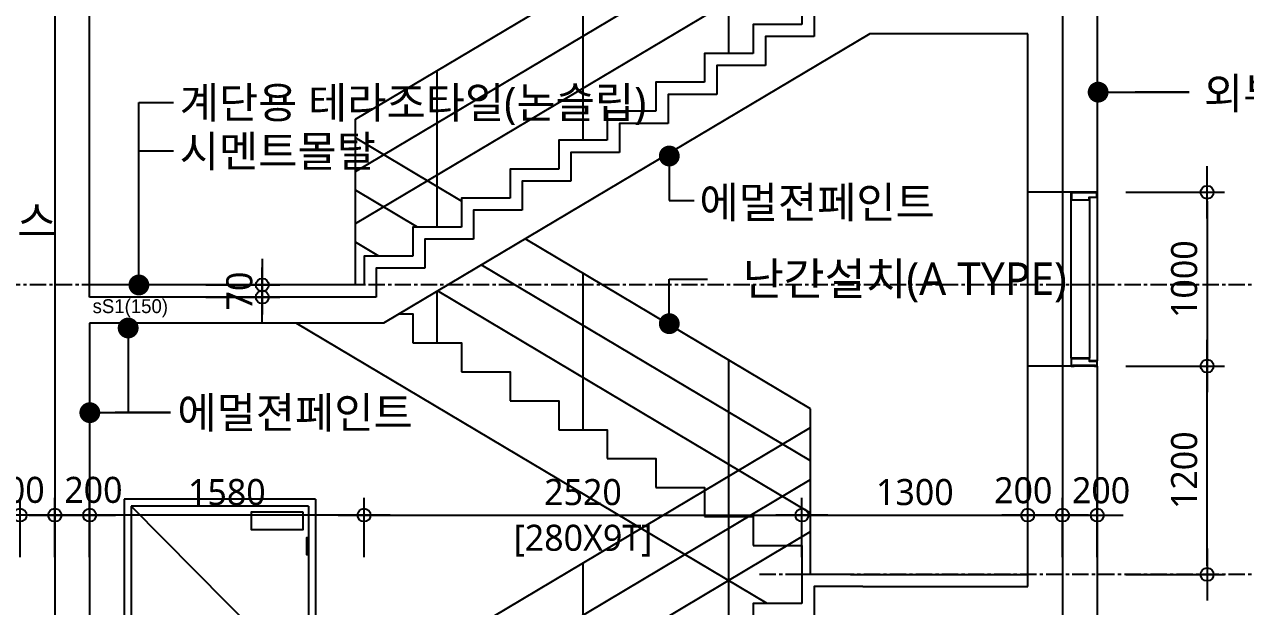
# Model space of a CAD drawing. Header units: millimetres. Extents: x -65167 to 413267, y -17142 to 66587.
# Drawn here: x 270342 to 277371, y 27407 to 30758 of the extents above; entities that cross this region are included whole.
import ezdxf
from ezdxf.enums import TextEntityAlignment as Align

# ---------------------------------------------------------------- set-up
doc = ezdxf.new("R2010")
doc.units = ezdxf.units.MM
doc.header["$LTSCALE"] = 75
doc.header["$MEASUREMENT"] = 0
doc.header["$PDSIZE"] = -10
for name, pattern in [('-HID', [2.5, 1.5, -1]), ('CEN', [62, 60, -1, 0, -1]), ('CENTER', [2, 1.25, -0.25, 0.25, -0.25])]:
    doc.linetypes.add(name, pattern=pattern)
doc.layers.get('0').update_dxf_attribs({"linetype": 'CONTINUOUS'})
doc.layers.get('Defpoints').update_dxf_attribs({"color": 171, "linetype": 'CONTINUOUS'})
for name, color, linetype in [('CEN(ST)', 1, 'CENTER'), ('center(창호)', 1, 'CEN'), ('CON', 2, 'CONTINUOUS'), ('DOOR', 4, 'CONTINUOUS'), ('DOOR-ELE', 252, 'CONTINUOUS'), ('ELE-6', 8, 'CONTINUOUS'), ('FIN-1', 6, 'CONTINUOUS'), ('HAN', 9, 'CONTINUOUS'), ('NDIM', 7, 'CONTINUOUS'), ('OPEN', 1, '-HID'), ('stair-hand', 252, 'CONTINUOUS'), ('TEXT(MIN)', 7, 'CONTINUOUS'), ('TEXT(노트)', 7, 'CONTINUOUS'), ('WIPEOUT', 7, 'CONTINUOUS')]:
    doc.layers.add(name, color=color, linetype=linetype)
doc.styles.add('CGS', font='cgse', dxfattribs={"bigfont": 'cgs'})
doc.styles.add('나눔바른고딕', font='NanumBarunGothic.ttf')
doc.dimstyles.new('NDIM 1200', dxfattribs={"dimscale": 75, "dimtxt": 3, "dimasz": 1, "dimexe": 2, "dimexo": 2, "dimgap": 1, "dimtad": 1, "dimdec": 0, "dimdsep": 46, "dimtxsty": 'CGS', "dimblk": 'DOT0', "dimcen": 1, "dimdle": 8, "dimclrd": 256, "dimclre": 256, "dimclrt": 256, "dimadec": 0, "dimazin": 0, "dimtfac": 1, "dimtdec": 0, "dimtix": 1, "dimtmove": 2, "dimatfit": 3, "dimldrblk": 'DOT0', "dimfxl": 1, "dimtolj": 1, "dimtzin": 0, "dimlwd": -1, "dimlwe": -1, "dimarcsym": 0})

# ---------------------------------------------------------------- blocks, each defined once
blk = doc.blocks.new('A$Cf4a16f9c')
blk.add_wipeout([(0, 0), (1100, 0), (1100, 2100), (0, 2100)]).dxf.layer = 'WIPEOUT'
at = {"layer": 'center(창호)'}
for p, q in [((125, 945), (125, 855)), ((80, 900), (170, 900))]:
    blk.add_line(p, q, dxfattribs=at)
at = {"layer": 'DOOR', "ltscale": 1000}
for p, q in [((0, 2100), (0, 0)), ((1100, 2100), (0, 2100)), ((40, 2060), (40, 0)), ((1060, 2060), (40, 2060)), ((1060, 2060), (1060, 0)), ((1100, 2100), (1100, 0)), ((0, 0), (1100, 0)), ((40, 40), (1060, 40))]:
    blk.add_line(p, q, dxfattribs=at)
blk.add_circle((125, 900), 30, dxfattribs=at)
at = {"layer": 'DOOR-ELE', "ltscale": 1000}
for p, q in [((151, 915), (300, 915)), ((250, 915), (250, 885)), ((300, 915), (300, 885)), ((151, 885), (300, 885))]:
    blk.add_line(p, q, dxfattribs=at)
for points in [[(1030, 2025), (730, 2025), (730, 1925), (1030, 1925)], [(1060, 1780), (1050, 1780), (1050, 1880), (1060, 1880)], [(1060, 200), (1050, 200), (1050, 300), (1060, 300)]]:
    blk.add_lwpolyline(points, close=True, dxfattribs=at)
at = {"layer": 'OPEN', "ltscale": 700}
for p, q in [((40, 2060), (1060, 1030)), ((1060, 1030), (40, 40))]:
    blk.add_line(p, q, dxfattribs=at)
blk = doc.blocks.new('A$C547E5452')
at = {"layer": 'DOOR'}
for p, q in [((0, -31.6), (0, -971.6)), ((44, -46.6), (44, -956.6)), ((150, -956.6), (150, -46.6))]:
    blk.add_line(p, q, dxfattribs=at)
for points in [[(150, -1.6), (133.5, -1.6), (133.5, -3.2), (148.4, -3.2), (148.4, -45), (45.6, -45), (45.6, -30), (1.6, -30), (1.6, -3.2), (16.5, -3.2), (16.5, -1.6), (0, -1.6), (0, -31.6), (44, -31.6), (44, -46.6), (150, -46.6)], [(9.5, -3.2), (9.5, -4.8), (140.4, -4.8), (140.4, -3.2)], [(150, -1001.6), (133.5, -1001.6), (133.5, -1000), (148.4, -1000), (148.4, -958.2), (45.6, -958.2), (45.6, -973.2), (1.6, -973.2), (1.6, -1000), (16.5, -1000), (16.5, -1001.6), (0, -1001.6), (0, -971.6), (44, -971.6), (44, -956.6), (150, -956.6)], [(9.5, -1000), (9.5, -998.4), (140.4, -998.4), (140.4, -1000)]]:
    blk.add_lwpolyline(points, close=True, dxfattribs=at)
blk = doc.blocks.new('DOT0')
blk.add_line((-3, 0), (3, 0))
at = {"color": 6}
blk.add_circle((0, 0), 0.75, dxfattribs=at)
blk = doc.blocks.new('*D1173')
at = {"layer": 'Defpoints', "color": 0, "ltscale": 0.4, "transparency": 16777216}
for p in [(276581.5, 28791.7), (277149.6, 28791.7), (276581.5, 27591.7)]:
    blk.add_point(p, dxfattribs=at)
at = {"layer": 'NDIM', "ltscale": 0.4, "transparency": 16777216}
for p, q in [((276681.5, 28791.7), (277249.6, 28791.7)), ((277149.6, 27641.7), (277149.6, 28741.7)), ((276681.5, 27591.7), (277249.6, 27591.7))]:
    blk.add_line(p, q, dxfattribs=at)
at = {"layer": 'NDIM', "ltscale": 0.4, "transparency": 16777216, "xscale": 50, "yscale": 50, "zscale": 50}
for p, rotation in [((277149.6, 28791.7), 90), ((277149.6, 27591.7), 270)]:
    blk.add_blockref('DOT0', p, dxfattribs=dict(at, rotation=rotation))
at = {"layer": 'NDIM', "ltscale": 0.4, "transparency": 16777216, "insert": (277018.1, 28191.7), "char_height": 150, "attachment_point": 5, "rotation": 90, "style": '나눔바른고딕'}
blk.add_mtext('\\A1;1200', dxfattribs=at)
blk = doc.blocks.new('*D1174')
at = {"layer": 'Defpoints', "color": 0, "ltscale": 0.4, "transparency": 16777216}
for p in [(276581.5, 29791.7), (276581.5, 28791.7), (277149.6, 28791.7)]:
    blk.add_point(p, dxfattribs=at)
at = {"layer": 'NDIM', "ltscale": 0.4, "transparency": 16777216}
for p, q in [((276681.5, 29791.7), (277249.6, 29791.7)), ((277149.6, 29741.7), (277149.6, 28841.7)), ((276681.5, 28791.7), (277249.6, 28791.7))]:
    blk.add_line(p, q, dxfattribs=at)
at = {"layer": 'NDIM', "ltscale": 0.4, "transparency": 16777216, "xscale": 50, "yscale": 50, "zscale": 50}
for p, rotation in [((277149.6, 29791.7), 90), ((277149.6, 28791.7), 270)]:
    blk.add_blockref('DOT0', p, dxfattribs=dict(at, rotation=rotation))
at = {"layer": 'NDIM', "ltscale": 0.4, "transparency": 16777216, "insert": (277018.1, 29291.7), "char_height": 150, "attachment_point": 5, "rotation": 90, "style": '나눔바른고딕'}
blk.add_mtext('\\A1;1000', dxfattribs=at)
blk = doc.blocks.new('*D1187')
at = {"layer": 'Defpoints', "color": 0, "ltscale": 0.4, "transparency": 16777216}
for p in [(270317.1, 27933.5), (270317.1, 27591.7), (270517.1, 27591.7)]:
    blk.add_point(p, dxfattribs=at)
at = {"layer": 'NDIM', "ltscale": 0.4, "transparency": 16777216}
for p, q in [((270317.1, 27691.7), (270317.1, 28033.5)), ((270517.1, 27691.7), (270517.1, 28033.5)), ((270467.1, 27933.5), (270367.1, 27933.5))]:
    blk.add_line(p, q, dxfattribs=at)
at = {"layer": 'NDIM', "ltscale": 0.4, "transparency": 16777216, "xscale": 50, "yscale": 50, "zscale": 50, "rotation": 180}
blk.add_blockref('DOT0', (270317.1, 27933.5), dxfattribs=at)
at = {"layer": 'NDIM', "ltscale": 0.4, "transparency": 16777216, "xscale": 50, "yscale": 50, "zscale": 50}
blk.add_blockref('DOT0', (270517.1, 27933.5), dxfattribs=at)
at = {"layer": 'NDIM', "ltscale": 0.4, "transparency": 16777216, "insert": (270291, 28077.6), "char_height": 150, "attachment_point": 5, "style": '나눔바른고딕'}
blk.add_mtext('\\A1;200', dxfattribs=at)
blk = doc.blocks.new('*D1188')
at = {"layer": 'Defpoints', "color": 0, "ltscale": 0.4, "transparency": 16777216}
for p in [(270717.1, 27933.5), (270517.1, 27591.7), (270717.1, 27591.7)]:
    blk.add_point(p, dxfattribs=at)
at = {"layer": 'NDIM', "ltscale": 0.4, "transparency": 16777216}
for p, q in [((270517.1, 27691.7), (270517.1, 28033.5)), ((270717.1, 27691.7), (270717.1, 28033.5)), ((270567.1, 27933.5), (270667.1, 27933.5))]:
    blk.add_line(p, q, dxfattribs=at)
at = {"layer": 'NDIM', "ltscale": 0.4, "transparency": 16777216, "xscale": 50, "yscale": 50, "zscale": 50, "rotation": 180}
blk.add_blockref('DOT0', (270517.1, 27933.5), dxfattribs=at)
at = {"layer": 'NDIM', "ltscale": 0.4, "transparency": 16777216, "xscale": 50, "yscale": 50, "zscale": 50}
blk.add_blockref('DOT0', (270717.1, 27933.5), dxfattribs=at)
at = {"layer": 'NDIM', "ltscale": 0.4, "transparency": 16777216, "insert": (270739.1, 28077.6), "char_height": 150, "attachment_point": 5, "style": '나눔바른고딕'}
blk.add_mtext('\\A1;200', dxfattribs=at)
blk = doc.blocks.new('*D1184')
at = {"layer": 'Defpoints', "color": 0, "ltscale": 0.4, "transparency": 16777216}
for p in [(270717.1, 27933.5), (270717.1, 27591.7), (272297.1, 27591.7)]:
    blk.add_point(p, dxfattribs=at)
at = {"layer": 'NDIM', "ltscale": 0.4, "transparency": 16777216}
for p, q in [((270717.1, 27691.7), (270717.1, 28033.5)), ((272297.1, 27691.7), (272297.1, 28033.5)), ((272247.1, 27933.5), (270767.1, 27933.5))]:
    blk.add_line(p, q, dxfattribs=at)
at = {"layer": 'NDIM', "ltscale": 0.4, "transparency": 16777216, "xscale": 50, "yscale": 50, "zscale": 50, "rotation": 180}
blk.add_blockref('DOT0', (270717.1, 27933.5), dxfattribs=at)
at = {"layer": 'NDIM', "ltscale": 0.4, "transparency": 16777216, "xscale": 50, "yscale": 50, "zscale": 50}
blk.add_blockref('DOT0', (272297.1, 27933.5), dxfattribs=at)
at = {"layer": 'NDIM', "ltscale": 0.4, "transparency": 16777216, "insert": (271507.1, 28064.9), "char_height": 150, "attachment_point": 5, "style": '나눔바른고딕'}
blk.add_mtext('\\A1;1580', dxfattribs=at)
blk = doc.blocks.new('*D1185')
at = {"layer": 'Defpoints', "color": 0, "ltscale": 0.4, "transparency": 16777216}
for p in [(274817.1, 27933.5), (272297.1, 27591.7), (274817.1, 27591.7)]:
    blk.add_point(p, dxfattribs=at)
at = {"layer": 'NDIM', "ltscale": 0.4, "transparency": 16777216}
for p, q in [((272297.1, 27691.7), (272297.1, 28033.5)), ((274817.1, 27691.7), (274817.1, 28033.5)), ((272347.1, 27933.5), (274767.1, 27933.5))]:
    blk.add_line(p, q, dxfattribs=at)
at = {"layer": 'NDIM', "ltscale": 0.4, "transparency": 16777216, "xscale": 50, "yscale": 50, "zscale": 50, "rotation": 180}
blk.add_blockref('DOT0', (272297.1, 27933.5), dxfattribs=at)
at = {"layer": 'NDIM', "ltscale": 0.4, "transparency": 16777216, "xscale": 50, "yscale": 50, "zscale": 50}
blk.add_blockref('DOT0', (274817.1, 27933.5), dxfattribs=at)
at = {"layer": 'NDIM', "ltscale": 0.4, "transparency": 16777216, "char_height": 150, "attachment_point": 5, "style": '나눔바른고딕'}
for s, insert in [('\\A1;2520', (273557.1, 28064.9)), ('\\A1;[280X9T]', (273557.1, 27786.3))]:
    blk.add_mtext(s, dxfattribs=dict(at, insert=insert))
blk = doc.blocks.new('*D1186')
at = {"layer": 'Defpoints', "color": 0, "ltscale": 0.4, "transparency": 16777216}
for p in [(276117.1, 27933.5), (274817.1, 27591.7), (276117.1, 27591.7)]:
    blk.add_point(p, dxfattribs=at)
at = {"layer": 'NDIM', "ltscale": 0.4, "transparency": 16777216}
for p, q in [((274817.1, 27691.7), (274817.1, 28033.5)), ((276117.1, 27691.7), (276117.1, 28033.5)), ((274867.1, 27933.5), (276067.1, 27933.5))]:
    blk.add_line(p, q, dxfattribs=at)
at = {"layer": 'NDIM', "ltscale": 0.4, "transparency": 16777216, "xscale": 50, "yscale": 50, "zscale": 50, "rotation": 180}
blk.add_blockref('DOT0', (274817.1, 27933.5), dxfattribs=at)
at = {"layer": 'NDIM', "ltscale": 0.4, "transparency": 16777216, "xscale": 50, "yscale": 50, "zscale": 50}
blk.add_blockref('DOT0', (276117.1, 27933.5), dxfattribs=at)
at = {"layer": 'NDIM', "ltscale": 0.4, "transparency": 16777216, "insert": (275467.1, 28065), "char_height": 150, "attachment_point": 5, "style": '나눔바른고딕'}
blk.add_mtext('\\A1;1300', dxfattribs=at)
blk = doc.blocks.new('*D1182')
at = {"layer": 'Defpoints', "color": 0, "ltscale": 0.4, "transparency": 16777216}
for p in [(276117.1, 27933.5), (276117.1, 27591.7), (276317.1, 27591.7)]:
    blk.add_point(p, dxfattribs=at)
at = {"layer": 'NDIM', "ltscale": 0.4, "transparency": 16777216}
for p, q in [((276117.1, 27691.7), (276117.1, 28033.5)), ((276317.1, 27691.7), (276317.1, 28033.5)), ((276267.1, 27933.5), (276167.1, 27933.5))]:
    blk.add_line(p, q, dxfattribs=at)
at = {"layer": 'NDIM', "ltscale": 0.4, "transparency": 16777216, "xscale": 50, "yscale": 50, "zscale": 50, "rotation": 180}
blk.add_blockref('DOT0', (276117.1, 27933.5), dxfattribs=at)
at = {"layer": 'NDIM', "ltscale": 0.4, "transparency": 16777216, "xscale": 50, "yscale": 50, "zscale": 50}
blk.add_blockref('DOT0', (276317.1, 27933.5), dxfattribs=at)
at = {"layer": 'NDIM', "ltscale": 0.4, "transparency": 16777216, "insert": (276091, 28075.3), "char_height": 150, "attachment_point": 5, "style": '나눔바른고딕'}
blk.add_mtext('\\A1;200', dxfattribs=at)
blk = doc.blocks.new('*D1183')
at = {"layer": 'Defpoints', "color": 0, "ltscale": 0.4, "transparency": 16777216}
for p in [(276517.1, 27933.5), (276317.1, 27591.7), (276517.1, 27591.7)]:
    blk.add_point(p, dxfattribs=at)
at = {"layer": 'NDIM', "ltscale": 0.4, "transparency": 16777216}
for p, q in [((276317.1, 27691.7), (276317.1, 28033.5)), ((276517.1, 27691.7), (276517.1, 28033.5)), ((276367.1, 27933.5), (276467.1, 27933.5))]:
    blk.add_line(p, q, dxfattribs=at)
at = {"layer": 'NDIM', "ltscale": 0.4, "transparency": 16777216, "xscale": 50, "yscale": 50, "zscale": 50, "rotation": 180}
blk.add_blockref('DOT0', (276317.1, 27933.5), dxfattribs=at)
at = {"layer": 'NDIM', "ltscale": 0.4, "transparency": 16777216, "xscale": 50, "yscale": 50, "zscale": 50}
blk.add_blockref('DOT0', (276517.1, 27933.5), dxfattribs=at)
at = {"layer": 'NDIM', "ltscale": 0.4, "transparency": 16777216, "insert": (276539.1, 28075.3), "char_height": 150, "attachment_point": 5, "style": '나눔바른고딕'}
blk.add_mtext('\\A1;200', dxfattribs=at)
blk = doc.blocks.new('ST-A1')
at = {"layer": 'CON', "ltscale": 10000}
for points in [[(287432.6, 30855), (287152.6, 30855), (287152.6, 30688.3)], [(288382.6, 30705), (287473.8, 30705), (284673.8, 29038.3), (282982.6, 29038.3)], [(287152.6, 30688.3), (286872.6, 30688.3), (286872.6, 30521.7)], [(286872.6, 30521.7), (286592.6, 30521.7), (286592.6, 30355)], [(286592.6, 30355), (286312.6, 30355), (286312.6, 30188.3)], [(286312.6, 30188.3), (286032.6, 30188.3), (286032.6, 30021.7)], [(286032.6, 30021.7), (285752.6, 30021.7), (285752.6, 29855)], [(285752.6, 29855), (285472.6, 29855), (285472.6, 29688.3)], [(285472.6, 29688.3), (285192.6, 29688.3), (285192.6, 29521.7)], [(285192.6, 29521.7), (284912.6, 29521.7), (284912.6, 29355)], [(284912.6, 29355), (284632.6, 29355), (284632.6, 29188.3)], [(284632.6, 29188.3), (282982.6, 29188.3)], [(287432.6, 27521.7), (287152.6, 27521.7), (287152.6, 27355)], [(287432.6, 27521.7), (288382.6, 27521.7)]]:
    blk.add_lwpolyline(points, dxfattribs=at)
at = {"layer": 'ELE-6', "ltscale": 10000}
blk.add_line((286882, 27425), (284171.6, 29038.3), dxfattribs=at)
for points in [[(284763.4, 29091.7), (284842.6, 29091.7), (284842.6, 28925)], [(284842.6, 28925), (285122.6, 28925), (285122.6, 28758.3)], [(285122.6, 28758.3), (285402.6, 28758.3), (285402.6, 28591.7)], [(285402.6, 28591.7), (285682.6, 28591.7), (285682.6, 28425)], [(285682.6, 28425), (285962.6, 28425), (285962.6, 28258.3)], [(285962.6, 28258.3), (286242.6, 28258.3), (286242.6, 28091.7)], [(286242.6, 28091.7), (286522.6, 28091.7), (286522.6, 27925)], [(286522.6, 27925), (286802.6, 27925), (286802.6, 27758.3)], [(286802.6, 27758.3), (287082.6, 27758.3), (287082.6, 27591.7)]]:
    blk.add_lwpolyline(points, dxfattribs=at)
at = {"layer": 'FIN-1', "ltscale": 10000}
for points in [[(287362.6, 30925), (287082.6, 30925), (287082.6, 30758.3)], [(287082.6, 30758.3), (286802.6, 30758.3), (286802.6, 30591.7)], [(286802.6, 30591.7), (286522.6, 30591.7), (286522.6, 30425)], [(286522.6, 30425), (286242.6, 30425), (286242.6, 30258.3)], [(286242.6, 30258.3), (285962.6, 30258.3), (285962.6, 30091.7)], [(285962.6, 30091.7), (285682.6, 30091.7), (285682.6, 29925)], [(285682.6, 29925), (285402.6, 29925), (285402.6, 29758.3)], [(285402.6, 29758.3), (285122.6, 29758.3), (285122.6, 29591.7)], [(285122.6, 29591.7), (284842.6, 29591.7), (284842.6, 29425)], [(284842.6, 29425), (284562.6, 29425), (284562.6, 29258.3)], [(284562.6, 29258.3), (282982.6, 29258.3)], [(287362.6, 27591.7), (287082.6, 27591.7), (287082.6, 27425)], [(287362.6, 27591.7), (288382.6, 27591.7)], [(287082.6, 27425), (286802.6, 27425), (286802.6, 27258.3)]]:
    blk.add_lwpolyline(points, dxfattribs=at)
at = {"layer": 'HAN', "ltscale": 10000}
for p, q in [((284512.6, 30211.9), (287132.6, 31771.4)), ((286662.6, 30591.7), (286662.6, 31491.7)), ((284512.6, 29911.9), (287132.6, 31471.4)), ((284512.6, 29611.9), (287132.6, 31171.4)), ((285822.6, 30091.7), (285822.6, 30991.7)), ((284982.6, 29591.7), (284982.6, 30491.7)), ((284512.6, 29258.3), (284512.6, 30211.9)), ((285122.6, 29741.7), (284512.6, 30104.8)), ((284870.6, 29591.7), (284512.6, 29804.8)), ((287132.6, 28545.2), (285489, 29523.6)), ((284646.6, 29425), (284512.6, 29504.8)), ((287132.6, 28245.2), (285237, 29373.6)), ((285822.6, 28425), (285822.6, 29325)), ((284982.6, 28925), (284982.6, 29222.1)), ((287132.6, 27945.2), (284985, 29223.6)), ((286662.6, 27925), (286662.6, 28825)), ((287132.6, 27591.7), (287132.6, 28545.2)), ((287132.6, 27591.7), (287132.6, 28545.2)), ((284512.6, 26878.6), (287132.6, 28438.1)), ((284512.6, 26578.6), (287132.6, 28138.1)), ((286662.6, 27258.3), (286662.6, 28158.3)), ((284512.6, 26278.6), (287132.6, 27838.1)), ((285822.6, 26758.3), (285822.6, 27658.3))]:
    blk.add_line(p, q, dxfattribs=at)
blk = doc.blocks.new('*D1542')
at = {"layer": 'Defpoints', "color": 0, "ltscale": 0.4, "transparency": 16777216}
for p in [(271286.3, 29258.3), (271286.3, 29188.3), (271711.3, 29188.3)]:
    blk.add_point(p, dxfattribs=at)
at = {"layer": 'NDIM', "ltscale": 0.4, "transparency": 16777216}
for p, q in [((271711.3, 29308.3), (271711.3, 29358.3)), ((271386.3, 29258.3), (271811.3, 29258.3)), ((271711.3, 29258.3), (271711.3, 29188.3)), ((271386.3, 29188.3), (271811.3, 29188.3)), ((271711.3, 29138.3), (271711.3, 29088.3))]:
    blk.add_line(p, q, dxfattribs=at)
at = {"layer": 'NDIM', "ltscale": 0.4, "transparency": 16777216, "xscale": 50, "yscale": 50, "zscale": 50}
for p, rotation in [((271711.3, 29258.3), 270), ((271711.3, 29188.3), 90)]:
    blk.add_blockref('DOT0', p, dxfattribs=dict(at, rotation=rotation))
at = {"layer": 'NDIM', "ltscale": 0.4, "transparency": 16777216, "insert": (271579.8, 29223.3), "char_height": 150, "attachment_point": 5, "rotation": 90, "style": '나눔바른고딕'}
blk.add_mtext('\\A1;70', dxfattribs=at)

msp = doc.modelspace()

# ---------------------------------------------------------------- linework, layer by layer
at = {"layer": 'CEN(ST)', "ltscale": 10000}
for p, q in [((270517.1, 54495.8), (270517.1, 9916.1)), ((276317.1, 54495.8), (276317.1, 9916.1))]:
    msp.add_line(p, q, dxfattribs=at)
at = {"layer": 'CEN(ST)'}
for p, q in [((280217.1, 29258.3), (270017.1, 29258.3)), ((280217.1, 27591.7), (274559.6, 27591.7))]:
    msp.add_line(p, q, dxfattribs=at)
at = {"layer": 'CON', "ltscale": 10000}
for p, q in [((270717.1, 29188.3), (270717.1, 32371.6)), ((276117.1, 29791.7), (276117.1, 30705)), ((276517.1, 29791.7), (276117.1, 29791.7)), ((270717.1, 29038.4), (270717.1, 25855)), ((276117.1, 27521.7), (276117.1, 28791.7)), ((276517.1, 28791.7), (276117.1, 28791.7))]:
    msp.add_line(p, q, dxfattribs=at)
for points in [[(276517.1, 32125), (276517.1, 29791.7)], [(276517.1, 28791.7), (276517.1, 25925)]]:
    msp.add_lwpolyline(points, dxfattribs=at)
at = {"layer": 'NDIM', "ltscale": 10000}
msp.add_line((271200.9, 30028.3), (271000.9, 30028.3), dxfattribs=at)
at = {"layer": 'stair-hand', "ltscale": 10000}
msp.add_line((276117.1, 28791.7), (276117.1, 29791.7), dxfattribs=at)

# ---------------------------------------------------------------- block references
at = {"xscale": -1}
msp.add_blockref('A$C547E5452', (276517.1, 29793.3), dxfattribs=at)
at = {"ltscale": 0.1}
msp.add_blockref('A$Cf4a16f9c', (270917.1, 25925), dxfattribs=at)

# ---------------------------------------------------------------- texts
at = {"layer": 'Defpoints', "style": 'CGS'}
msp.add_text('sS1(150)', height=80, dxfattribs=at).set_placement((270951.5, 29072.2), align=Align.BOTTOM_CENTER)
at = {"layer": 'TEXT(MIN)', "style": '나눔바른고딕'}
for s, p in [('외부용수성페인트2회', (277131.1, 30361.4)), ('계단용 테라조타일(논슬립)', (271235.7, 30308.3)), ('시멘트몰탈', (271235.7, 30028.3)), ('에멀젼페인트', (274227, 29733.5)), ('THK12 암면흡음텍스', (268393.6, 29625)), ('에멀젼페인트', (271222.2, 28523.1))]:
    msp.add_text(s, height=180, dxfattribs=at).set_placement(p, align=Align.MIDDLE_LEFT)
at = {"layer": 'TEXT(노트)', "style": '나눔바른고딕'}
msp.add_text('난간설치(A TYPE)', height=187.5, dxfattribs=at).set_placement((276342.2, 29294.5), align=Align.MIDDLE_RIGHT)

# ---------------------------------------------------------------- dimensions: what is measured, and where the dimension line sits
at = {"layer": 'NDIM', "ltscale": 0.4}
for base, p1, p2, angle, picture, middle in [((277149.6, 28791.7), (276581.5, 29791.7), (276581.5, 28791.7), 270, '*D1174', (277018.1, 29291.7)), ((271711.3, 29188.3), (271286.3, 29258.3), (271286.3, 29188.3), 270, '*D1542', (271579.8, 29223.3)), ((277149.6, 28791.7), (276581.5, 27591.7), (276581.5, 28791.7), 90, '*D1173', (277018.1, 28191.7))]:
    dim = msp.add_linear_dim(base=base, p1=p1, p2=p2, angle=angle, dimstyle='NDIM 1200', override={"dimscale": 50, "dimtxsty": '나눔바른고딕'}, dxfattribs=at)
    dim.commit()
    dim.dimension.update_dxf_attribs({"geometry": picture, "text_midpoint": middle})
for base, p1, p2, picture, middle in [((270317.1, 27933.5), (270517.1, 27591.7), (270317.1, 27591.7), '*D1187', (270291, 28077.6)), ((276117.1, 27933.5), (276317.1, 27591.7), (276117.1, 27591.7), '*D1182', (276091, 28075.3))]:
    dim = msp.add_linear_dim(base=base, p1=p1, p2=p2, angle=180, dimstyle='NDIM 1200', override={"dimscale": 50, "dimtxsty": '나눔바른고딕'}, dxfattribs=at)
    dim.commit()
    dim.dimension.update_dxf_attribs({"geometry": picture, "text_midpoint": middle, "dimtype": 160})
dim = msp.add_linear_dim(base=(274817.1, 27933.5), p1=(272297.1, 27591.7), p2=(274817.1, 27591.7), text='<>\\X[280X9T]', dimstyle='NDIM 1200', override={"dimscale": 50, "dimtxsty": '나눔바른고딕'}, dxfattribs=at)
dim.commit()
dim.dimension.update_dxf_attribs({"geometry": '*D1185', "text_midpoint": (273557.1, 27933.5)})
dim = msp.add_linear_dim(base=(276117.1, 27933.5), p1=(274817.1, 27591.7), p2=(276117.1, 27591.7), dimstyle='NDIM 1200', override={"dimscale": 50, "dimtxsty": '나눔바른고딕'}, dxfattribs=at)
dim.commit()
dim.dimension.update_dxf_attribs({"geometry": '*D1186', "text_midpoint": (275467.1, 28065)})
dim = msp.add_linear_dim(base=(276517.1, 27933.5), p1=(276317.1, 27591.7), p2=(276517.1, 27591.7), dimstyle='NDIM 1200', override={"dimscale": 50, "dimtxsty": '나눔바른고딕'}, dxfattribs=at)
dim.commit()
dim.dimension.update_dxf_attribs({"geometry": '*D1183', "text_midpoint": (276539.1, 28075.3), "dimtype": 160})

# ---------------------------------------------------------------- leaders
at = {"layer": 'NDIM', "ltscale": 10000}
for points in [[(276522.3, 30368.4), (277046.7, 30368.4), (276735.5, 30368.4)], [(271000.9, 29258.3), (271000.9, 30308.3), (271200.9, 30308.3)], [(274053.8, 30000.7), (274053.8, 29744.8), (274196.9, 29744.8)], [(274053.8, 29035.5), (274053.8, 29291.4), (274273.6, 29291.4)], [(270939.3, 29010.5), (270939.3, 28523.1), (271146.4, 28523.1)], [(270718.6, 28523.1), (271182.6, 28523.1), (270864.3, 28523.1)]]:
    msp.add_leader(points, dimstyle='NDIM 1200', override={"dimscale": 120, "dimasz": 1, "dimgap": 1, "dimtad": 0, "dimldrblk": 'Dot'}, dxfattribs=at)

# ---------------------------------------------------------------- next in the draw order: block references
msp.add_blockref('ST-A1', (-12265.4, 0))

# ---------------------------------------------------------------- next in the draw order: dimensions: what is measured, and where the dimension line sits
at = {"layer": 'NDIM', "ltscale": 0.4}
dim = msp.add_linear_dim(base=(270717.1, 27933.5), p1=(270517.1, 27591.7), p2=(270717.1, 27591.7), dimstyle='NDIM 1200', override={"dimscale": 50, "dimtxsty": '나눔바른고딕'}, dxfattribs=at)
dim.commit()
dim.dimension.update_dxf_attribs({"geometry": '*D1188', "text_midpoint": (270739.1, 28077.6), "dimtype": 160})
dim = msp.add_linear_dim(base=(270717.1, 27933.5), p1=(272297.1, 27591.7), p2=(270717.1, 27591.7), angle=180, dimstyle='NDIM 1200', override={"dimscale": 50, "dimtxsty": '나눔바른고딕'}, dxfattribs=at)
dim.commit()
dim.dimension.update_dxf_attribs({"geometry": '*D1184', "text_midpoint": (271507.1, 28064.9)})

doc.saveas('drawing.dxf')
